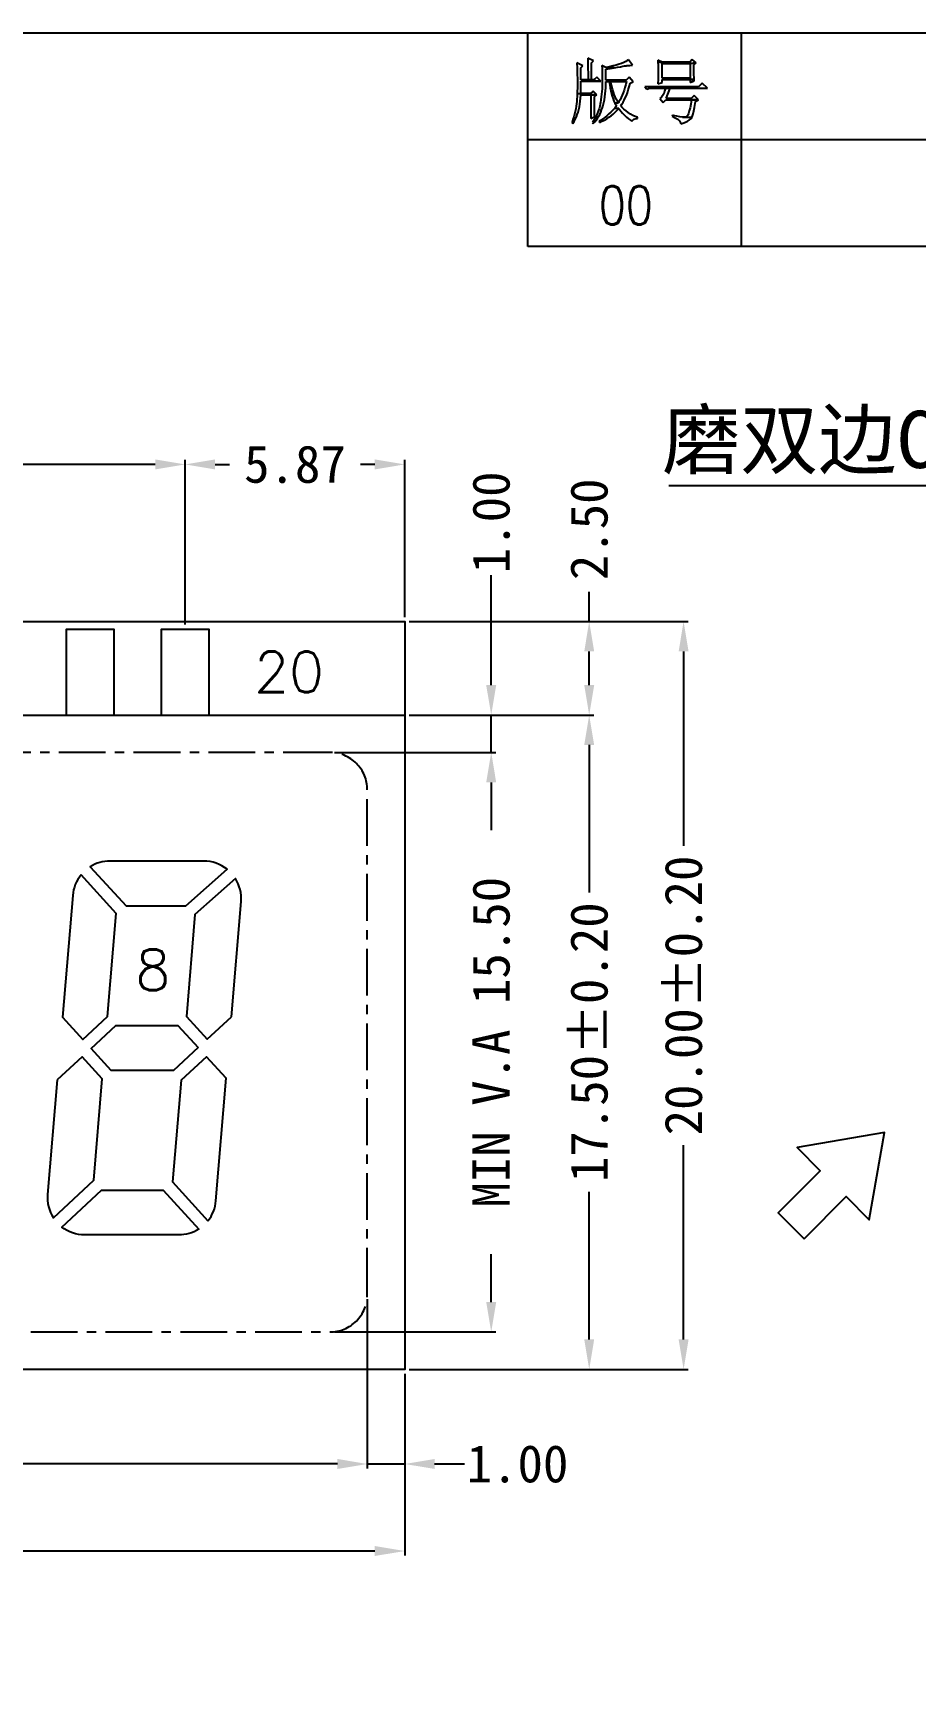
# Model space of a CAD drawing. Header units: millimetres. Extents: x 1232 to 1349, y 506 to 595.
# Drawn here: x 1293.32 to 1316.92, y 550.9 to 595.32 of the extents above; entities that cross this region are included whole.
import ezdxf

# ---------------------------------------------------------------- set-up
doc = ezdxf.new("R2010")
doc.units = ezdxf.units.MM
doc.linetypes.add('CENTER', pattern=[2, 1.25, -0.25, 0.25, -0.25])
doc.layers.add('DIM', color=4, linetype='Continuous')
doc.styles.add('ROMANC', font='romans.shx')
doc.styles.add('STYLE1', font='SimHei标准黑体简体字.ttf')
doc.dimstyles.new('1.00', dxfattribs={"dimscale": 0.4, "dimtxt": 2.5, "dimasz": 2.5, "dimexe": 1.25, "dimexo": 0.625, "dimtad": 0, "dimzin": 1, "dimdsep": 46, "dimtxsty": 'Standard', "dimcen": 2.5, "dimadec": 0, "dimazin": 0, "dimtfac": 1, "dimtmove": 0, "dimatfit": 3, "dimfxl": 1, "dimarcsym": 0})

# ---------------------------------------------------------------- blocks, each defined once
blk = doc.blocks.new('*D2')
at = {"layer": 'Defpoints', "color": 0}
for p in [(1243.257, 559.582), (1303.257, 559.582), (1303.257, 554.723)]:
    blk.add_point(p, dxfattribs=at)
at = {"layer": 'DIM', "color": 0, "lineweight": -2}
for p, q in [((1243.257, 559.462), (1243.257, 554.603)), ((1303.257, 559.462), (1303.257, 554.603)), ((1244.057, 554.723), (1269.257, 554.723)), ((1302.457, 554.723), (1277.257, 554.723))]:
    blk.add_line(p, q, dxfattribs=at)
at = {"layer": 'DIM', "color": 0}
for points in [[(1244.057, 554.857), (1244.057, 554.59), (1243.257, 554.723)], [(1302.457, 554.857), (1302.457, 554.59), (1303.257, 554.723)]]:
    blk.add_solid(points, dxfattribs=at)
at = {"layer": 'DIM', "color": 0, "insert": (1273.257, 554.723), "char_height": 1, "attachment_point": 5}
blk.add_mtext('60.00%%P0.20', dxfattribs=at)
blk = doc.blocks.new('*D3')
at = {"layer": 'Defpoints', "color": 0}
for p in [(1244.257, 561.582), (1302.257, 561.582), (1302.257, 557.051)]:
    blk.add_point(p, dxfattribs=at)
at = {"layer": 'DIM', "color": 0, "lineweight": -2}
for p, q in [((1244.257, 561.462), (1244.257, 556.931)), ((1302.257, 561.462), (1302.257, 556.931)), ((1245.057, 557.051), (1267.507, 557.051)), ((1301.457, 557.051), (1279.007, 557.051))]:
    blk.add_line(p, q, dxfattribs=at)
at = {"layer": 'DIM', "color": 0}
for points in [[(1245.057, 557.185), (1245.057, 556.918), (1244.257, 557.051)], [(1301.457, 557.185), (1301.457, 556.918), (1302.257, 557.051)]]:
    blk.add_solid(points, dxfattribs=at)
at = {"layer": 'DIM', "color": 0, "insert": (1273.257, 557.051), "char_height": 1, "attachment_point": 5}
blk.add_mtext('MIN V.A 58.00', dxfattribs=at)
blk = doc.blocks.new('*D4')
at = {"layer": 'Defpoints', "color": 0}
for p in [(1303.257, 579.582), (1310.714, 579.582), (1303.257, 559.582)]:
    blk.add_point(p, dxfattribs=at)
at = {"layer": 'DIM', "color": 0, "lineweight": -2}
for p, q in [((1303.377, 579.582), (1310.834, 579.582)), ((1310.714, 578.782), (1310.714, 573.582)), ((1310.714, 560.382), (1310.714, 565.582)), ((1303.377, 559.582), (1310.834, 559.582))]:
    blk.add_line(p, q, dxfattribs=at)
at = {"layer": 'DIM', "color": 0}
for points in [[(1310.581, 578.782), (1310.847, 578.782), (1310.714, 579.582)], [(1310.581, 560.382), (1310.847, 560.382), (1310.714, 559.582)]]:
    blk.add_solid(points, dxfattribs=at)
at = {"layer": 'DIM', "color": 0, "insert": (1310.714, 569.582), "char_height": 1, "attachment_point": 5, "rotation": 90}
blk.add_mtext('20.00%%P0.20', dxfattribs=at)
blk = doc.blocks.new('*D5')
at = {"layer": 'Defpoints', "color": 0}
for p in [(1303.257, 577.082), (1308.19, 577.082), (1303.257, 559.582)]:
    blk.add_point(p, dxfattribs=at)
at = {"layer": 'DIM', "color": 0, "lineweight": -2}
for p, q in [((1303.377, 577.082), (1308.31, 577.082)), ((1308.19, 576.282), (1308.19, 572.332)), ((1308.19, 560.382), (1308.19, 564.332)), ((1303.377, 559.582), (1308.31, 559.582))]:
    blk.add_line(p, q, dxfattribs=at)
at = {"layer": 'DIM', "color": 0}
for points in [[(1308.057, 576.282), (1308.323, 576.282), (1308.19, 577.082)], [(1308.057, 560.382), (1308.323, 560.382), (1308.19, 559.582)]]:
    blk.add_solid(points, dxfattribs=at)
at = {"layer": 'DIM', "color": 0, "insert": (1308.19, 568.332), "char_height": 1, "attachment_point": 5, "rotation": 90}
blk.add_mtext('17.50%%P0.20', dxfattribs=at)
blk = doc.blocks.new('*D6')
at = {"layer": 'Defpoints', "color": 0}
for p in [(1301.257, 576.082), (1305.57, 576.082), (1301.257, 560.582)]:
    blk.add_point(p, dxfattribs=at)
at = {"layer": 'DIM', "color": 0, "lineweight": -2}
for p, q in [((1301.377, 576.082), (1305.69, 576.082)), ((1305.57, 575.282), (1305.57, 573.999)), ((1305.57, 561.382), (1305.57, 562.665)), ((1301.377, 560.582), (1305.69, 560.582))]:
    blk.add_line(p, q, dxfattribs=at)
at = {"layer": 'DIM', "color": 0}
for points in [[(1305.436, 575.282), (1305.703, 575.282), (1305.57, 576.082)], [(1305.436, 561.382), (1305.703, 561.382), (1305.57, 560.582)]]:
    blk.add_solid(points, dxfattribs=at)
at = {"layer": 'DIM', "color": 0, "insert": (1305.57, 568.332), "char_height": 1, "attachment_point": 5, "rotation": 90}
blk.add_mtext('MIN V.A 15.50', dxfattribs=at)
blk = doc.blocks.new('*D8')
at = {"layer": 'Defpoints', "color": 0}
for p in [(1297.387, 583.786), (1249.127, 579.382), (1297.387, 579.382)]:
    blk.add_point(p, dxfattribs=at)
at = {"layer": 'DIM', "color": 0, "lineweight": -2}
for p, q in [((1249.127, 579.502), (1249.127, 583.906)), ((1249.927, 583.786), (1264.673, 583.786)), ((1296.587, 583.786), (1281.84, 583.786)), ((1297.387, 579.502), (1297.387, 583.906))]:
    blk.add_line(p, q, dxfattribs=at)
at = {"layer": 'DIM', "color": 0}
for points in [[(1249.927, 583.919), (1249.927, 583.652), (1249.127, 583.786)], [(1296.587, 583.919), (1296.587, 583.652), (1297.387, 583.786)]]:
    blk.add_solid(points, dxfattribs=at)
at = {"layer": 'DIM', "color": 0, "insert": (1273.257, 583.786), "char_height": 1, "attachment_point": 5}
blk.add_mtext('PITCH 2.54*19=48.26', dxfattribs=at)
blk = doc.blocks.new('*D9')
at = {"layer": 'Defpoints', "color": 0}
for p in [(1303.257, 583.786), (1297.387, 579.382), (1303.257, 579.582)]:
    blk.add_point(p, dxfattribs=at)
at = {"layer": 'DIM', "color": 0, "lineweight": -2}
for p, q in [((1297.387, 579.502), (1297.387, 583.906)), ((1298.187, 583.786), (1298.572, 583.786)), ((1302.457, 583.786), (1302.072, 583.786)), ((1303.257, 579.702), (1303.257, 583.906))]:
    blk.add_line(p, q, dxfattribs=at)
at = {"layer": 'DIM', "color": 0}
for points in [[(1298.187, 583.919), (1298.187, 583.652), (1297.387, 583.786)], [(1302.457, 583.919), (1302.457, 583.652), (1303.257, 583.786)]]:
    blk.add_solid(points, dxfattribs=at)
at = {"layer": 'DIM', "color": 0, "insert": (1300.322, 583.786), "char_height": 1, "attachment_point": 5}
blk.add_mtext('5.87', dxfattribs=at)
blk = doc.blocks.new('*D12')
at = {"layer": 'Defpoints', "color": 0}
for p in [(1302.257, 561.582), (1303.257, 559.582), (1303.257, 557.051)]:
    blk.add_point(p, dxfattribs=at)
at = {"layer": 'DIM', "color": 0, "lineweight": -2}
for p, q in [((1302.257, 561.462), (1302.257, 556.931)), ((1303.257, 559.462), (1303.257, 556.931)), ((1301.457, 557.051), (1300.657, 557.051)), ((1302.257, 557.051), (1303.257, 557.051)), ((1304.057, 557.051), (1304.857, 557.051))]:
    blk.add_line(p, q, dxfattribs=at)
at = {"layer": 'DIM', "color": 0}
for points in [[(1301.457, 557.185), (1301.457, 556.918), (1302.257, 557.051)], [(1304.057, 557.185), (1304.057, 556.918), (1303.257, 557.051)]]:
    blk.add_solid(points, dxfattribs=at)
at = {"layer": 'DIM', "color": 0, "insert": (1306.273, 557.051), "char_height": 1, "attachment_point": 5}
blk.add_mtext('1.00', dxfattribs=at)
blk = doc.blocks.new('*D13')
at = {"layer": 'Defpoints', "color": 0}
for p in [(1303.257, 577.082), (1305.57, 577.082), (1301.377, 576.082)]:
    blk.add_point(p, dxfattribs=at)
at = {"layer": 'DIM', "color": 0, "lineweight": -2}
for p, q in [((1305.57, 577.882), (1305.57, 580.821)), ((1303.377, 577.082), (1305.69, 577.082)), ((1305.57, 576.082), (1305.57, 577.082)), ((1301.497, 576.082), (1305.69, 576.082)), ((1305.57, 575.282), (1305.57, 574.482))]:
    blk.add_line(p, q, dxfattribs=at)
at = {"layer": 'DIM', "color": 0}
for points in [[(1305.436, 577.882), (1305.703, 577.882), (1305.57, 577.082)], [(1305.436, 575.282), (1305.703, 575.282), (1305.57, 576.082)]]:
    blk.add_solid(points, dxfattribs=at)
at = {"layer": 'DIM', "color": 0, "insert": (1305.57, 582.237), "char_height": 1, "attachment_point": 5, "rotation": 90}
blk.add_mtext('1.00', dxfattribs=at)
blk = doc.blocks.new('*D14')
at = {"layer": 'Defpoints', "color": 0}
for p in [(1303.257, 579.582), (1308.19, 579.582), (1303.257, 577.082)]:
    blk.add_point(p, dxfattribs=at)
at = {"layer": 'DIM', "color": 0, "lineweight": -2}
for p, q in [((1308.19, 579.582), (1308.19, 580.382)), ((1303.377, 579.582), (1308.31, 579.582)), ((1308.19, 577.882), (1308.19, 578.782)), ((1303.377, 577.082), (1308.31, 577.082))]:
    blk.add_line(p, q, dxfattribs=at)
at = {"layer": 'DIM', "color": 0}
for points in [[(1308.057, 578.782), (1308.323, 578.782), (1308.19, 579.582)], [(1308.057, 577.882), (1308.323, 577.882), (1308.19, 577.082)]]:
    blk.add_solid(points, dxfattribs=at)
at = {"layer": 'DIM', "color": 0, "insert": (1308.19, 582.049), "char_height": 1, "attachment_point": 5, "rotation": 90}
blk.add_mtext('2.50', dxfattribs=at)

msp = doc.modelspace()

# ---------------------------------------------------------------- linework, layer by layer
for p, q in [((1307.859, 594.528), (1307.862, 594.48)), ((1308.024, 594.445), (1307.859, 594.528)), ((1307.862, 594.48), (1307.864, 594.425)), ((1307.864, 594.425), (1307.866, 594.36)), ((1307.866, 594.36), (1307.868, 594.287)), ((1307.868, 594.287), (1307.871, 594.205)), ((1307.964, 594.393), (1308.024, 594.445)), ((1307.964, 594.071), (1307.964, 594.393)), ((1308.151, 594.655), (1308.152, 594.611)), ((1308.308, 594.58), (1308.151, 594.655)), ((1308.152, 594.611), (1308.154, 594.559)), ((1308.154, 594.559), (1308.155, 594.499)), ((1308.155, 594.499), (1308.156, 594.43)), ((1308.156, 594.43), (1308.157, 594.353)), ((1308.157, 594.353), (1308.158, 594.267)), ((1308.158, 594.267), (1308.159, 594.172)), ((1308.248, 594.528), (1308.308, 594.58)), ((1308.248, 594.071), (1308.248, 594.528)), ((1308.532, 594.453), (1308.534, 594.377)), ((1308.637, 594.4), (1308.532, 594.453)), ((1308.534, 594.377), (1308.535, 594.302)), ((1308.535, 594.302), (1308.537, 594.228)), ((1308.732, 594.421), (1308.637, 594.4)), ((1308.856, 594.394), (1308.637, 594.4)), ((1308.637, 594.4), (1308.856, 594.394)), ((1308.637, 594.356), (1308.752, 594.376)), ((1308.637, 594.064), (1308.637, 594.356)), ((1308.827, 594.443), (1308.732, 594.421)), ((1308.752, 594.376), (1308.856, 594.394)), ((1308.912, 594.466), (1308.827, 594.443)), ((1308.856, 594.394), (1308.946, 594.409)), ((1308.989, 594.489), (1308.912, 594.466)), ((1308.946, 594.409), (1309.023, 594.423)), ((1309.058, 594.512), (1308.989, 594.489)), ((1309.023, 594.423), (1309.087, 594.434)), ((1309.117, 594.536), (1309.058, 594.512)), ((1309.087, 594.434), (1309.138, 594.442)), ((1309.167, 594.56), (1309.117, 594.536)), ((1309.138, 594.442), (1309.176, 594.449)), ((1309.209, 594.585), (1309.167, 594.56)), ((1309.176, 594.449), (1309.197, 594.453)), ((1309.197, 594.453), (1309.273, 594.458)), ((1309.242, 594.61), (1309.209, 594.585)), ((1309.346, 594.46), (1309.242, 594.61)), ((1309.273, 594.458), (1309.343, 594.46)), ((1309.343, 594.46), (1309.346, 594.46)), ((1310.026, 594.602), (1310.029, 594.532)), ((1310.138, 594.542), (1310.026, 594.602)), ((1310.029, 594.532), (1310.138, 594.542)), ((1310.138, 594.542), (1310.029, 594.532)), ((1310.029, 594.532), (1310.031, 594.46)), ((1310.031, 594.46), (1310.033, 594.387)), ((1310.033, 594.387), (1310.033, 594.312)), ((1310.033, 594.312), (1310.034, 594.288)), ((1310.034, 594.288), (1310.033, 594.211)), ((1310.878, 594.542), (1310.138, 594.542)), ((1310.138, 594.116), (1310.138, 594.505)), ((1310.138, 594.505), (1310.886, 594.505)), ((1310.945, 594.618), (1310.878, 594.542)), ((1311.05, 594.528), (1310.886, 594.505)), ((1310.886, 594.505), (1311.05, 594.528)), ((1310.886, 594.505), (1310.886, 594.116)), ((1311.05, 594.528), (1310.945, 594.618)), ((1310.99, 594.476), (1311.05, 594.528)), ((1310.99, 594.375), (1310.99, 594.476)), ((1310.991, 594.281), (1310.99, 594.375)), ((1310.992, 594.201), (1310.991, 594.281)), ((1307.871, 594.205), (1307.873, 594.115)), ((1307.873, 593.849), (1307.871, 593.771)), ((1307.873, 594.115), (1307.875, 594.019)), ((1307.874, 593.932), (1307.873, 593.849)), ((1307.875, 594.019), (1307.874, 593.932)), ((1308.159, 594.071), (1307.964, 594.071)), ((1307.964, 594.071), (1308.502, 594.034)), ((1308.502, 594.034), (1307.964, 594.071)), ((1307.964, 593.705), (1307.964, 594.034)), ((1307.964, 594.034), (1308.502, 594.034)), ((1308.159, 594.172), (1308.159, 594.071)), ((1308.248, 594.071), (1308.159, 594.071)), ((1308.159, 594.071), (1308.248, 594.071)), ((1308.315, 594.071), (1308.248, 594.071)), ((1308.39, 594.146), (1308.315, 594.071)), ((1308.502, 594.034), (1308.39, 594.146)), ((1308.535, 593.831), (1308.531, 593.76)), ((1308.538, 593.9), (1308.535, 593.831)), ((1308.537, 594.228), (1308.538, 594.155)), ((1308.538, 594.155), (1308.539, 594.084)), ((1308.54, 593.966), (1308.538, 593.9)), ((1308.539, 594.084), (1308.54, 594.013)), ((1308.54, 594.013), (1308.54, 593.966)), ((1308.627, 593.777), (1308.633, 593.862)), ((1308.633, 593.862), (1308.636, 593.951)), ((1308.636, 593.951), (1308.637, 594.026)), ((1309.182, 594.064), (1308.637, 594.064)), ((1308.637, 594.064), (1309.189, 594.026)), ((1309.189, 594.026), (1308.637, 594.064)), ((1308.637, 594.026), (1308.726, 594.026)), ((1308.763, 594.026), (1308.726, 594.026)), ((1308.726, 594.026), (1308.738, 593.938)), ((1308.726, 594.026), (1308.763, 594.026)), ((1308.738, 593.938), (1308.752, 593.855)), ((1308.752, 593.855), (1308.768, 593.776)), ((1308.772, 593.99), (1308.763, 594.026)), ((1308.763, 594.026), (1309.189, 594.026)), ((1308.792, 593.903), (1308.772, 593.99)), ((1308.814, 593.821), (1308.792, 593.903)), ((1308.837, 593.746), (1308.814, 593.821)), ((1309.147, 593.869), (1309.124, 593.795)), ((1309.169, 593.946), (1309.147, 593.869)), ((1309.189, 594.026), (1309.169, 593.946)), ((1309.257, 594.139), (1309.182, 594.064)), ((1309.235, 593.802), (1309.26, 593.884)), ((1309.368, 594.019), (1309.257, 594.139)), ((1309.26, 593.884), (1309.284, 593.972)), ((1309.284, 593.972), (1309.286, 593.982)), ((1309.286, 593.982), (1309.368, 594.019)), ((1311.117, 593.884), (1309.675, 593.884)), ((1309.675, 593.884), (1309.735, 593.824)), ((1309.735, 593.824), (1309.802, 593.847)), ((1309.802, 593.847), (1310.228, 593.847)), ((1310.026, 593.966), (1310.138, 594.004)), ((1310.028, 593.994), (1310.026, 593.966)), ((1310.03, 594.064), (1310.028, 593.994)), ((1310.032, 594.137), (1310.03, 594.064)), ((1310.033, 594.211), (1310.032, 594.137)), ((1310.886, 594.116), (1310.138, 594.116)), ((1310.138, 594.116), (1310.995, 594.081)), ((1310.995, 594.081), (1310.138, 594.116)), ((1310.138, 594.004), (1310.138, 594.079)), ((1310.138, 594.079), (1310.886, 594.079)), ((1310.228, 593.847), (1310.205, 593.767)), ((1310.355, 593.847), (1310.228, 593.847)), ((1310.228, 593.847), (1310.355, 593.847)), ((1310.25, 593.57), (1310.355, 593.847)), ((1310.355, 593.847), (1311.349, 593.847)), ((1310.995, 594.081), (1310.886, 594.079)), ((1310.886, 594.079), (1310.995, 594.081)), ((1310.886, 594.079), (1310.886, 593.997)), ((1310.886, 593.997), (1310.997, 594.041)), ((1310.993, 594.134), (1310.992, 594.201)), ((1310.995, 594.081), (1310.993, 594.134)), ((1310.997, 594.041), (1310.995, 594.081)), ((1311.214, 593.982), (1311.117, 593.884)), ((1311.349, 593.847), (1311.214, 593.982)), ((1307.852, 593.428), (1307.842, 593.363)), ((1307.853, 593.434), (1307.852, 593.428)), ((1307.857, 593.493), (1307.853, 593.434)), ((1307.862, 593.557), (1307.857, 593.493)), ((1307.866, 593.624), (1307.862, 593.557)), ((1307.869, 593.696), (1307.866, 593.624)), ((1307.871, 593.771), (1307.869, 593.696)), ((1307.964, 593.705), (1307.869, 593.696)), ((1307.869, 593.696), (1307.964, 593.705)), ((1307.928, 593.347), (1307.941, 593.421)), ((1307.941, 593.421), (1307.952, 593.498)), ((1307.952, 593.498), (1307.959, 593.577)), ((1307.959, 593.577), (1307.964, 593.659)), ((1308.225, 593.705), (1307.964, 593.705)), ((1307.964, 593.659), (1307.964, 593.667)), ((1307.964, 593.667), (1308.233, 593.667)), ((1308.293, 593.772), (1308.225, 593.705)), ((1308.398, 593.667), (1308.233, 593.667)), ((1308.233, 593.667), (1308.233, 593.039)), ((1308.233, 593.667), (1308.398, 593.667)), ((1308.398, 593.667), (1308.293, 593.772)), ((1308.33, 593.623), (1308.398, 593.667)), ((1308.33, 593.594), (1308.33, 593.623)), ((1308.33, 593.494), (1308.33, 593.594)), ((1308.331, 593.403), (1308.33, 593.494)), ((1308.331, 593.323), (1308.331, 593.403)), ((1308.487, 593.443), (1308.472, 593.37)), ((1308.49, 593.461), (1308.487, 593.443)), ((1308.503, 593.538), (1308.49, 593.461)), ((1308.514, 593.614), (1308.503, 593.538)), ((1308.523, 593.688), (1308.514, 593.614)), ((1308.531, 593.76), (1308.523, 593.688)), ((1308.544, 593.33), (1308.564, 593.397)), ((1308.564, 593.397), (1308.581, 593.466)), ((1308.581, 593.466), (1308.596, 593.539)), ((1308.596, 593.539), (1308.608, 593.616)), ((1308.608, 593.616), (1308.619, 593.694)), ((1308.619, 593.694), (1308.627, 593.777)), ((1308.768, 593.776), (1308.786, 593.701)), ((1308.786, 593.701), (1308.807, 593.632)), ((1308.807, 593.632), (1308.829, 593.566)), ((1308.829, 593.566), (1308.853, 593.505)), ((1308.862, 593.676), (1308.837, 593.746)), ((1308.853, 593.505), (1308.879, 593.449)), ((1308.888, 593.613), (1308.862, 593.676)), ((1308.921, 593.376), (1308.872, 593.318)), ((1308.879, 593.449), (1308.973, 593.458)), ((1308.973, 593.458), (1308.879, 593.449)), ((1308.879, 593.449), (1308.907, 593.397)), ((1308.915, 593.555), (1308.888, 593.613)), ((1308.907, 593.397), (1308.921, 593.376)), ((1308.943, 593.503), (1308.915, 593.555)), ((1308.973, 593.458), (1308.943, 593.503)), ((1308.985, 593.479), (1308.973, 593.458)), ((1309.016, 593.536), (1308.985, 593.479)), ((1309.045, 593.596), (1309.016, 593.536)), ((1309.032, 593.376), (1309.065, 593.421)), ((1309.065, 593.341), (1309.032, 593.376)), ((1309.073, 593.659), (1309.045, 593.596)), ((1309.065, 593.421), (1309.096, 593.472)), ((1309.099, 593.726), (1309.073, 593.659)), ((1309.096, 593.472), (1309.126, 593.527)), ((1309.124, 593.795), (1309.099, 593.726)), ((1309.126, 593.527), (1309.155, 593.588)), ((1309.155, 593.588), (1309.183, 593.654)), ((1309.183, 593.654), (1309.21, 593.726)), ((1309.21, 593.726), (1309.235, 593.802)), ((1310.124, 593.606), (1310.079, 593.57)), ((1310.079, 593.57), (1310.168, 593.465)), ((1310.168, 593.667), (1310.124, 593.606)), ((1310.182, 593.7), (1310.168, 593.667)), ((1310.168, 593.465), (1310.235, 593.533)), ((1310.205, 593.767), (1310.182, 593.7)), ((1310.235, 593.533), (1310.923, 593.533)), ((1310.915, 593.57), (1310.25, 593.57)), ((1310.25, 593.57), (1311.11, 593.541)), ((1311.11, 593.541), (1310.25, 593.57)), ((1310.905, 593.418), (1310.886, 593.32)), ((1310.923, 593.533), (1310.905, 593.418)), ((1310.997, 593.652), (1310.915, 593.57)), ((1311.11, 593.541), (1310.923, 593.533)), ((1310.923, 593.533), (1311.11, 593.541)), ((1311.11, 593.541), (1310.997, 593.652)), ((1311.006, 593.33), (1311.026, 593.436)), ((1311.026, 593.436), (1311.035, 593.488)), ((1311.035, 593.488), (1311.11, 593.541)), ((1307.731, 592.935), (1307.725, 592.919)), ((1307.755, 593.011), (1307.731, 592.935)), ((1307.778, 593.084), (1307.755, 593.011)), ((1307.755, 592.905), (1307.789, 592.96)), ((1307.798, 593.157), (1307.778, 593.084)), ((1307.789, 592.96), (1307.819, 593.018)), ((1307.815, 593.227), (1307.798, 593.157)), ((1307.83, 593.296), (1307.815, 593.227)), ((1307.819, 593.018), (1307.847, 593.078)), ((1307.842, 593.363), (1307.83, 593.296)), ((1307.847, 593.078), (1307.872, 593.142)), ((1307.872, 593.142), (1307.893, 593.207)), ((1307.893, 593.207), (1307.913, 593.276)), ((1307.913, 593.276), (1307.928, 593.347)), ((1308.233, 593.039), (1308.338, 593.091)), ((1308.307, 592.971), (1308.278, 592.927)), ((1308.278, 592.927), (1308.3, 592.905)), ((1308.3, 592.905), (1308.339, 592.947)), ((1308.343, 593.033), (1308.307, 592.971)), ((1308.333, 593.25), (1308.331, 593.323)), ((1308.334, 593.188), (1308.333, 593.25)), ((1308.336, 593.135), (1308.334, 593.188)), ((1308.338, 593.091), (1308.336, 593.135)), ((1308.339, 592.947), (1308.376, 592.992)), ((1308.376, 593.098), (1308.343, 593.033)), ((1308.405, 593.163), (1308.376, 593.098)), ((1308.376, 592.992), (1308.409, 593.041)), ((1308.431, 593.23), (1308.405, 593.163)), ((1308.409, 593.041), (1308.441, 593.093)), ((1308.453, 593.299), (1308.431, 593.23)), ((1308.441, 593.093), (1308.471, 593.147)), ((1308.472, 593.37), (1308.453, 593.299)), ((1308.492, 592.986), (1308.457, 592.965)), ((1308.457, 592.965), (1308.464, 592.934)), ((1308.464, 592.934), (1308.531, 592.963)), ((1308.471, 593.147), (1308.498, 593.205)), ((1308.551, 593.025), (1308.492, 592.986)), ((1308.498, 593.205), (1308.522, 593.266)), ((1308.522, 593.266), (1308.544, 593.33)), ((1308.531, 592.963), (1308.596, 592.995)), ((1308.609, 593.067), (1308.551, 593.025)), ((1308.596, 592.995), (1308.658, 593.031)), ((1308.665, 593.112), (1308.609, 593.067)), ((1308.658, 593.031), (1308.719, 593.069)), ((1308.719, 593.16), (1308.665, 593.112)), ((1308.772, 593.21), (1308.719, 593.16)), ((1308.719, 593.069), (1308.777, 593.111)), ((1308.823, 593.262), (1308.772, 593.21)), ((1308.777, 593.111), (1308.833, 593.156)), ((1308.872, 593.318), (1308.823, 593.262)), ((1308.833, 593.156), (1308.887, 593.204)), ((1308.981, 593.301), (1308.872, 593.318)), ((1308.872, 593.318), (1308.981, 593.301)), ((1308.887, 593.204), (1308.939, 593.256)), ((1308.939, 593.256), (1308.981, 593.301)), ((1308.981, 593.301), (1309.032, 593.238)), ((1309.032, 593.238), (1309.083, 593.18)), ((1309.12, 593.287), (1309.065, 593.341)), ((1309.083, 593.18), (1309.136, 593.126)), ((1309.176, 593.239), (1309.12, 593.287)), ((1309.136, 593.126), (1309.187, 593.077)), ((1309.234, 593.195), (1309.176, 593.239)), ((1309.187, 593.077), (1309.24, 593.032)), ((1309.293, 593.156), (1309.234, 593.195)), ((1309.24, 593.032), (1309.293, 592.991)), ((1309.354, 593.122), (1309.293, 593.156)), ((1309.293, 592.991), (1309.331, 592.965)), ((1309.331, 592.965), (1309.382, 593.018)), ((1309.417, 593.093), (1309.354, 593.122)), ((1309.382, 593.018), (1309.442, 593.04)), ((1309.481, 593.069), (1309.417, 593.093)), ((1309.481, 593.069), (1309.442, 593.04)), ((1309.442, 593.04), (1309.481, 593.069)), ((1309.442, 593.04), (1309.481, 593.039)), ((1309.481, 593.039), (1309.481, 593.069)), ((1310.415, 593.129), (1310.408, 593.099)), ((1310.408, 593.099), (1310.492, 593.059)), ((1310.436, 593.122), (1310.415, 593.129)), ((1310.533, 593.097), (1310.436, 593.122)), ((1310.492, 593.059), (1310.558, 593.016)), ((1310.616, 593.08), (1310.533, 593.097)), ((1310.558, 593.016), (1310.605, 592.971)), ((1310.605, 592.971), (1310.632, 592.925)), ((1310.685, 593.073), (1310.616, 593.08)), ((1310.74, 593.074), (1310.685, 593.073)), ((1310.932, 593.066), (1310.685, 593.073)), ((1310.685, 593.073), (1310.932, 593.066)), ((1310.724, 592.921), (1310.787, 592.945)), ((1310.781, 593.084), (1310.74, 593.074)), ((1310.8, 593.097), (1310.781, 593.084)), ((1310.787, 592.945), (1310.811, 592.957)), ((1310.823, 593.127), (1310.8, 593.097)), ((1310.811, 592.957), (1310.867, 592.992)), ((1310.845, 593.175), (1310.823, 593.127)), ((1310.866, 593.239), (1310.845, 593.175)), ((1310.886, 593.32), (1310.866, 593.239)), ((1310.867, 592.992), (1310.915, 593.039)), ((1310.915, 593.039), (1310.932, 593.066)), ((1310.932, 593.066), (1310.949, 593.108)), ((1310.949, 593.108), (1310.967, 593.166)), ((1310.967, 593.166), (1310.986, 593.24)), ((1310.986, 593.24), (1311.006, 593.33)), ((1307.725, 592.919), (1307.755, 592.905)), ((1310.632, 592.925), (1310.639, 592.897)), ((1310.639, 592.897), (1310.724, 592.921))]:
    msp.add_line(p, q)
for points in [[(1231.704, 595.319), (1231.704, 506.491), (1349.498, 506.491), (1349.498, 595.319)], [(1243.257, 579.582), (1303.257, 579.582), (1303.257, 559.582), (1243.257, 559.582)], [(1297.733, 568.188), (1297.072, 567.576), (1295.411, 567.576), (1294.872, 568.164), (1295.533, 568.776), (1297.194, 568.776)], [(1313.937, 563.076), (1315.063, 564.202), (1315.68, 563.584), (1316.082, 565.914), (1313.753, 565.512), (1314.37, 564.895), (1313.244, 563.769)]]:
    msp.add_lwpolyline(points, close=True)
for points in [[(1306.552, 589.61), (1306.552, 595.319)], [(1312.253, 595.319), (1312.253, 589.61)], [(1349.498, 592.465), (1306.552, 592.465)], [(1349.498, 589.61), (1306.552, 589.61)], [(1294.212, 577.082), (1294.212, 579.382), (1295.482, 579.382), (1295.482, 577.082)], [(1296.752, 577.082), (1296.752, 579.382), (1298.022, 579.382), (1298.022, 577.082)], [(1243.257, 577.082), (1303.257, 577.082)]]:
    msp.add_lwpolyline(points)
at = {"linetype": 'CENTER'}
msp.add_lwpolyline([(1301.257, 560.582, 0.414214), (1302.257, 561.582), (1302.257, 575.082, 0.414214), (1301.257, 576.082), (1245.257, 576.082, 0.414214), (1244.257, 575.082), (1244.257, 561.582, 0.414214), (1245.257, 560.582)], format="xyb", close=True, dxfattribs=at)
for points in [[(1295.376, 573.176, 0.139405), (1294.85, 573.026), (1295.805, 571.976), (1297.408, 571.976), (1298.509, 572.957, 0.17021), (1297.885, 573.176)], [(1294.602, 572.809, 0.151494), (1294.379, 572.26), (1294.106, 569), (1294.649, 568.407), (1295.312, 569.02), (1295.543, 571.774)], [(1298.622, 569.012), (1298.881, 572.092, 0.163606), (1298.729, 572.711), (1297.648, 571.748), (1297.419, 569.019), (1297.975, 568.412)], [(1293.965, 567.324), (1293.708, 564.26, 0.166108), (1293.865, 563.633), (1294.944, 564.64), (1295.171, 567.349), (1294.63, 567.94)], [(1297.994, 563.552, 0.148751), (1298.209, 564.092), (1298.484, 567.368), (1297.956, 567.945), (1297.276, 567.315), (1297.047, 564.595)], [(1294.704, 563.176, -0.1677), (1294.087, 563.389), (1295.145, 564.376), (1296.801, 564.376), (1297.748, 563.331, -0.142153), (1297.213, 563.176)]]:
    msp.add_lwpolyline(points, format="xyb", close=True)

# ---------------------------------------------------------------- texts
at = {"style": 'ROMANC', "width": 0.818182}
msp.add_text('00', height=1.0271, dxfattribs=at).set_placement((1308.449, 590.201))
at = {"style": 'ROMANC'}
msp.add_text('20', height=1.0894, dxfattribs=at).set_placement((1299.23, 577.691))
at = {"layer": 'DIM', "color": 1, "style": 'STYLE1'}
msp.add_text('磨双边C0.3%%P0.2', height=1.5309, dxfattribs=at).set_placement((1310.142, 583.69))
at = {"layer": 'DIM', "style": 'ROMANC'}
msp.add_text('8', height=1.089, dxfattribs=at).set_placement((1296.056, 569.722))

# ---------------------------------------------------------------- dimensions: what is measured, and where the dimension line sits
at = {"layer": 'DIM'}
for base, p1, p2, text, picture, middle in [((1297.387, 583.786), (1249.127, 579.382), (1297.387, 579.382), 'PITCH 2.54*19=<>', '*D8', (1273.257, 583.786)), ((1302.257, 557.051), (1244.257, 561.582), (1302.257, 561.582), 'MIN V.A <>', '*D3', (1273.257, 557.051)), ((1303.257, 554.723), (1243.257, 559.582), (1303.257, 559.582), '<>%%P0.20', '*D2', (1273.257, 554.723))]:
    dim = msp.add_linear_dim(base=base, p1=p1, p2=p2, text=text, dimstyle='1.00', override={"dimasz": 2, "dimexe": 0.3, "dimexo": 0.3}, dxfattribs=at)
    dim.commit()
    dim.dimension.update_dxf_attribs({"geometry": picture, "text_midpoint": middle})
for base, p1, p2, picture, middle in [((1303.257, 583.786), (1297.387, 579.382), (1303.257, 579.582), '*D9', (1300.322, 583.786)), ((1303.257, 557.051), (1302.257, 561.582), (1303.257, 559.582), '*D12', (1306.273, 557.051))]:
    dim = msp.add_linear_dim(base=base, p1=p1, p2=p2, dimstyle='1.00', override={"dimasz": 2, "dimexe": 0.3, "dimexo": 0.3}, dxfattribs=at)
    dim.commit()
    dim.dimension.update_dxf_attribs({"geometry": picture, "text_midpoint": middle})
dim = msp.add_linear_dim(base=(1305.57, 577.082), p1=(1301.377, 576.082), p2=(1303.257, 577.082), angle=90, dimstyle='1.00', override={"dimasz": 2, "dimexe": 0.3, "dimexo": 0.3}, dxfattribs=at)
dim.commit()
dim.dimension.update_dxf_attribs({"geometry": '*D13', "text_midpoint": (1305.57, 582.237), "dimtype": 160})
dim = msp.add_linear_dim(base=(1308.19, 579.582), p1=(1303.257, 577.082), p2=(1303.257, 579.582), angle=90, dimstyle='1.00', override={"dimasz": 2, "dimexe": 0.3, "dimexo": 0.3}, dxfattribs=at)
dim.commit()
dim.dimension.update_dxf_attribs({"geometry": '*D14', "text_midpoint": (1308.19, 582.049)})
for base, p1, p2, text, picture, middle in [((1310.714, 579.582), (1303.257, 559.582), (1303.257, 579.582), '<>%%P0.20', '*D4', (1310.714, 569.582)), ((1308.19, 577.082), (1303.257, 559.582), (1303.257, 577.082), '<>%%P0.20', '*D5', (1308.19, 568.332)), ((1305.57, 576.082), (1301.257, 560.582), (1301.257, 576.082), 'MIN V.A <>', '*D6', (1305.57, 568.332))]:
    dim = msp.add_linear_dim(base=base, p1=p1, p2=p2, angle=90, text=text, dimstyle='1.00', override={"dimasz": 2, "dimexe": 0.3, "dimexo": 0.3}, dxfattribs=at)
    dim.commit()
    dim.dimension.update_dxf_attribs({"geometry": picture, "text_midpoint": middle})

# ---------------------------------------------------------------- leaders
at = {"layer": 'DIM', "color": 1}
msp.add_leader([(1330.631, 579.432), (1326.45, 583.217), (1310.318, 583.217)], dimstyle='1.00', override={"dimscale": 1, "dimtxt": 0.8, "dimasz": 0.5, "dimexe": 0.125, "dimexo": 0.125, "dimgap": 0.1, "dimtad": 0, "dimzin": 0, "dimtofl": 0, "dimatfit": 0}, dxfattribs=at)

doc.saveas('drawing.dxf')
